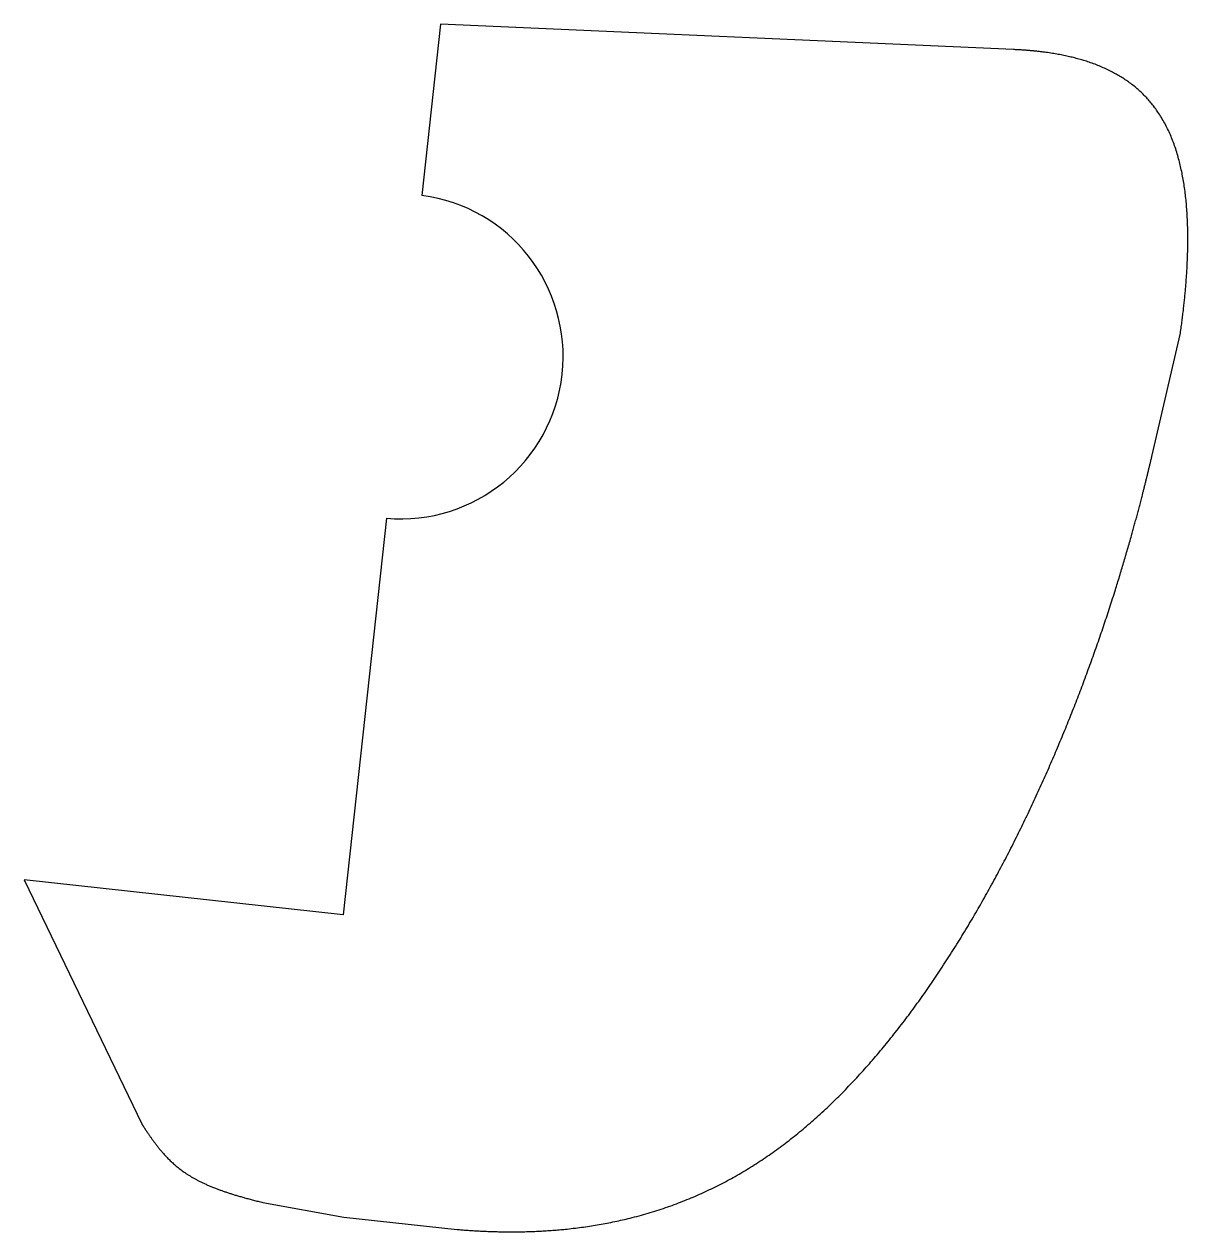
# Model space of a CAD drawing. Header units: millimetres. Extents: x -791 to -684, y 415 to 526.
import ezdxf

# ---------------------------------------------------------------- set-up
doc = ezdxf.new("R2010")
doc.units = ezdxf.units.MM
doc.layers.get('0').update_dxf_attribs({"linetype": 'CONTINUOUS'})

msp = doc.modelspace()

# ---------------------------------------------------------------- linework, layer by layer
for p, q in [((-752.9, 526.36), (-754.63, 510.58)), ((-700.09, 524.02), (-752.9, 526.36)), ((-687.32, 486.64), (-684.73, 497.77)), ((-757.9, 480.83), (-761.89, 444.28)), ((-761.89, 444.28), (-791.29, 447.49)), ((-791.29, 447.49), (-780.46, 425.02)), ((-769.28, 417.76), (-761.84, 416.42)), ((-761.84, 416.42), (-751.39, 415.28))]:
    msp.add_line(p, q)
msp.add_arc((-756.58, 495.74), 14.97, -95.0555, 82.4924)
for points in [[(-684.73, 497.77), (-684.47, 499.58), (-684.06, 503.05), (-683.82, 507.82), (-684.24, 513.36), (-686.37, 518.94), (-690.01, 522.1), (-694.34, 523.49), (-698.03, 523.93), (-700.09, 524.02)], [(-751.39, 415.28), (-749.78, 415.14), (-746.63, 414.97), (-742.07, 415.04), (-736.33, 415.8), (-729.74, 417.88), (-723.74, 421.04), (-718.32, 425.22), (-713.44, 430.21), (-709.04, 435.76), (-705.09, 441.7), (-701.54, 447.9), (-698.36, 454.25), (-695.53, 460.69), (-693.02, 467.17), (-690.81, 473.66), (-689.28, 478.85), (-688.25, 482.75), (-687.62, 485.34), (-687.32, 486.64)], [(-780.46, 425.02), (-780.21, 424.63), (-779.71, 423.87), (-778.97, 422.83), (-777.95, 421.6), (-776.29, 420.22), (-774.25, 419.2), (-772.07, 418.47), (-770.27, 418), (-769.28, 417.76)]]:
    msp.add_open_spline(points, degree=5)

doc.saveas('drawing.dxf')
